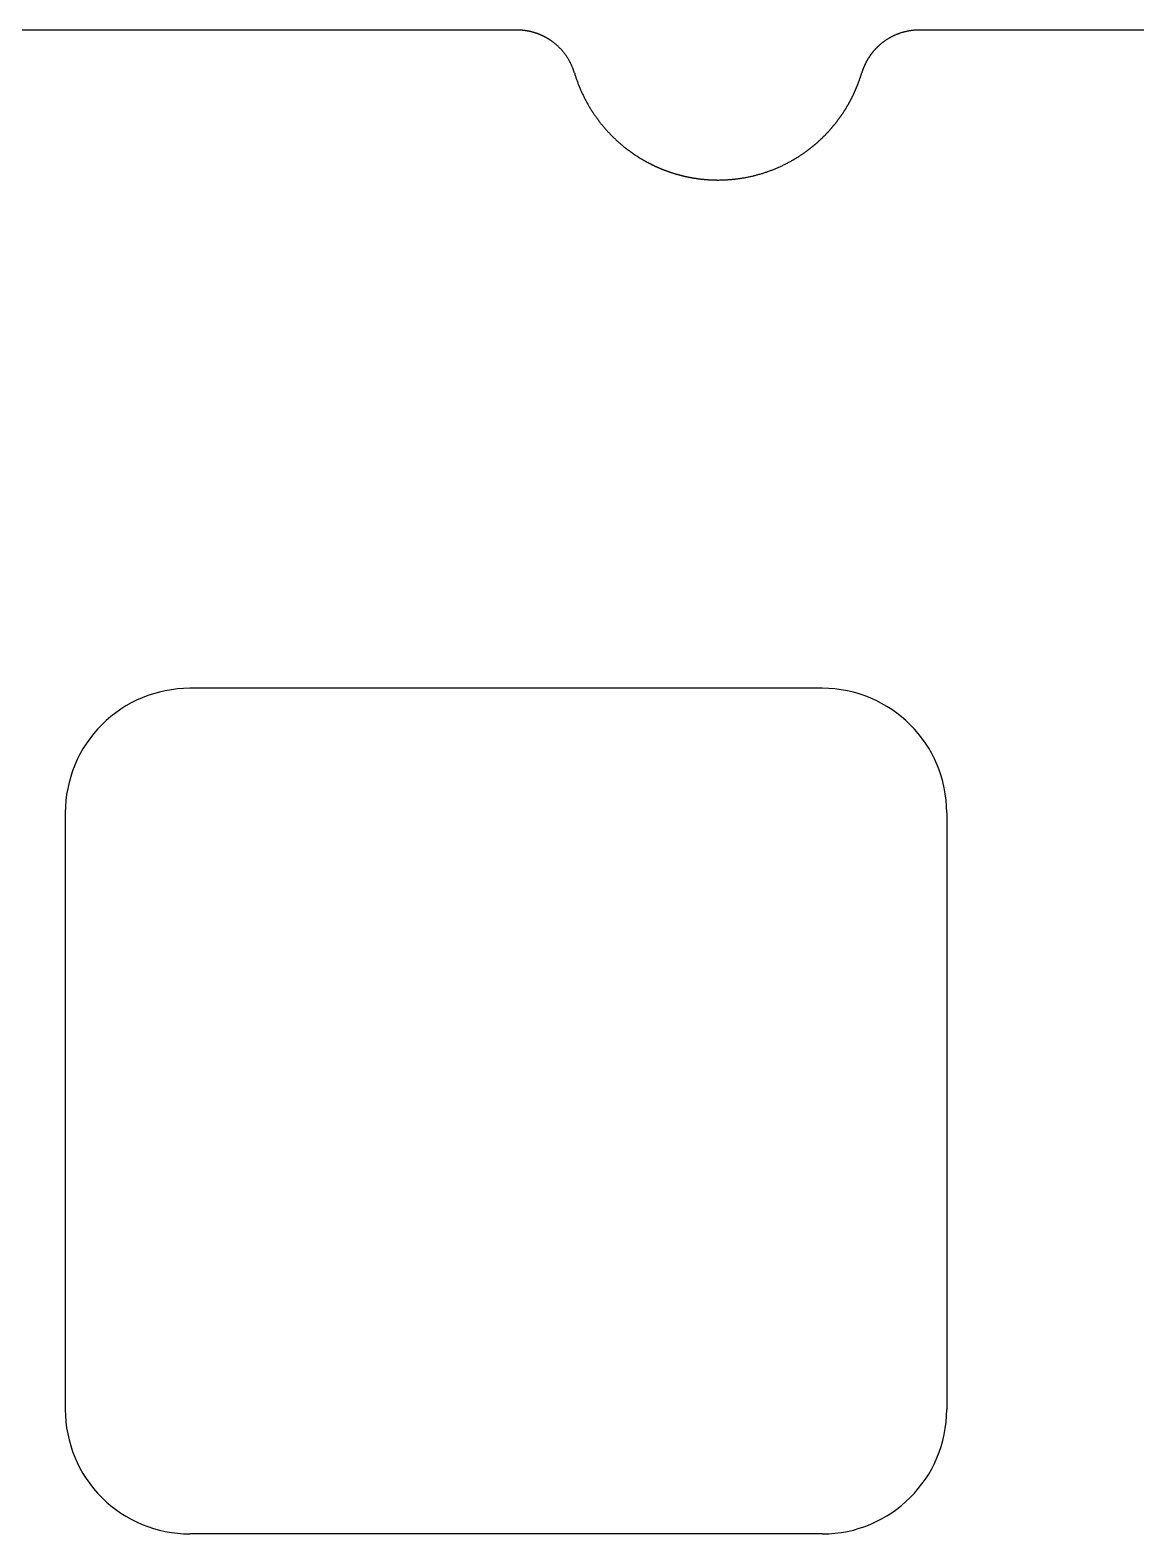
# Model space of a CAD drawing. Header units: millimetres. Extents: x -10 to 277, y -95 to 18.
# Drawn here: x 239.71 to 258.16, y -7.05 to 18.03 of the extents above; entities that cross this region are included whole.
import ezdxf

# ---------------------------------------------------------------- set-up
doc = ezdxf.new("R2010")
doc.units = ezdxf.units.MM
doc.header["$MEASUREMENT"] = 0
doc.layers.add('BLACK', color=7, linetype='CONTINUOUS')
doc.layers.add('Edge.Cuts', color=53, linetype='CONTINUOUS')

msp = doc.modelspace()

# ---------------------------------------------------------------- linework, layer by layer
at = {"layer": 'BLACK', "linetype": 'Continuous'}
for p, q in [((252.925, 7.05), (242.374999, 7.05)), ((240.3, 4.975), (240.3, -4.975001)), ((255, 4.975), (255, -4.975)), ((252.925, -7.05), (242.375, -7.05))]:
    msp.add_line(p, q, dxfattribs=at)
at = {"layer": 'BLACK'}
for centre, radius, start, end in [((242.374999, 4.975001), 2.074999, 90, 180.0000276), ((252.925, 4.975), 2.075, 0, 90), ((242.374999, -4.975001), 2.074999, 180, 270.0000276), ((252.925, -4.975), 2.075, 270, 0)]:
    msp.add_arc(centre, radius, start, end, dxfattribs=at)
at = {"layer": 'Edge.Cuts', "linetype": 'Continuous'}
for p, q in [((247.8334, 18.026), (228.675, 18.026)), ((247.83551, 18.025998), (247.8334, 18.026)), ((247.840006, 18.025978), (247.83551, 18.025998)), ((247.844498, 18.025939), (247.840006, 18.025978)), ((247.848991, 18.02588), (247.844498, 18.025939)), ((247.85348, 18.0258), (247.848991, 18.02588)), ((247.857971, 18.025701), (247.85348, 18.0258)), ((247.862457, 18.025581), (247.857971, 18.025701)), ((247.866944, 18.025442), (247.862457, 18.025581)), ((247.871426, 18.025283), (247.866944, 18.025442)), ((247.87591, 18.025103), (247.871426, 18.025283)), ((247.880389, 18.024904), (247.87591, 18.025103)), ((247.884868, 18.024685), (247.880389, 18.024904)), ((247.889344, 18.024446), (247.884868, 18.024685)), ((247.893819, 18.024186), (247.889344, 18.024446)), ((247.898291, 18.023907), (247.893819, 18.024186)), ((247.902762, 18.023608), (247.898291, 18.023907)), ((247.907229, 18.023289), (247.902762, 18.023608)), ((247.911696, 18.022951), (247.907229, 18.023289)), ((247.916159, 18.022592), (247.911696, 18.022951)), ((247.920621, 18.022213), (247.916159, 18.022592)), ((247.925079, 18.021815), (247.920621, 18.022213)), ((247.929536, 18.021396), (247.925079, 18.021815)), ((247.933989, 18.020958), (247.929536, 18.021396)), ((247.938441, 18.0205), (247.933989, 18.020958)), ((247.942888, 18.020022), (247.938441, 18.0205)), ((247.947335, 18.019524), (247.942888, 18.020022)), ((247.951777, 18.019007), (247.947335, 18.019524)), ((247.956218, 18.018469), (247.951777, 18.019007)), ((247.960654, 18.017912), (247.956218, 18.018469)), ((247.965089, 18.017335), (247.960654, 18.017912)), ((247.969519, 18.016738), (247.965089, 18.017335)), ((247.973948, 18.016122), (247.969519, 18.016738)), ((247.978371, 18.015485), (247.973948, 18.016122)), ((247.982794, 18.014829), (247.978371, 18.015485)), ((247.987211, 18.014153), (247.982794, 18.014829)), ((247.991626, 18.013458), (247.987211, 18.014153)), ((247.996036, 18.012743), (247.991626, 18.013458)), ((248.000445, 18.012007), (247.996036, 18.012743)), ((248.004848, 18.011253), (248.000445, 18.012007)), ((248.009249, 18.010478), (248.004848, 18.011253)), ((248.013645, 18.009684), (248.009249, 18.010478)), ((248.018038, 18.008871), (248.013645, 18.009684)), ((248.022426, 18.008037), (248.018038, 18.008871)), ((248.026812, 18.007184), (248.022426, 18.008037)), ((248.031192, 18.006312), (248.026812, 18.007184)), ((248.03557, 18.00542), (248.031192, 18.006312)), ((248.039941, 18.004508), (248.03557, 18.00542)), ((248.044311, 18.003576), (248.039941, 18.004508)), ((248.048674, 18.002626), (248.044311, 18.003576)), ((248.053034, 18.001655), (248.048674, 18.002626)), ((248.057388, 18.000666), (248.053034, 18.001655)), ((248.06174, 17.999656), (248.057388, 18.000666)), ((248.066085, 17.998627), (248.06174, 17.999656)), ((248.070427, 17.997579), (248.066085, 17.998627)), ((248.074763, 17.996511), (248.070427, 17.997579)), ((248.079095, 17.995424), (248.074763, 17.996511)), ((248.083421, 17.994317), (248.079095, 17.995424)), ((248.087744, 17.993191), (248.083421, 17.994317)), ((248.09206, 17.992046), (248.087744, 17.993191)), ((248.096372, 17.990881), (248.09206, 17.992046)), ((248.100678, 17.989697), (248.096372, 17.990881)), ((248.10498, 17.988494), (248.100678, 17.989697)), ((248.109275, 17.987271), (248.10498, 17.988494)), ((248.113566, 17.986029), (248.109275, 17.987271)), ((248.11785, 17.984768), (248.113566, 17.986029)), ((248.12213, 17.983488), (248.11785, 17.984768)), ((248.126403, 17.982188), (248.12213, 17.983488)), ((248.130672, 17.980869), (248.126403, 17.982188)), ((248.134933, 17.979532), (248.130672, 17.980869)), ((248.13919, 17.978175), (248.134933, 17.979532)), ((248.143439, 17.976799), (248.13919, 17.978175)), ((248.147684, 17.975403), (248.143439, 17.976799)), ((248.151921, 17.973989), (248.147684, 17.975403)), ((248.156153, 17.972556), (248.151921, 17.973989)), ((248.160378, 17.971104), (248.156153, 17.972556)), ((248.164598, 17.969632), (248.160378, 17.971104)), ((248.16881, 17.968143), (248.164598, 17.969632)), ((248.173016, 17.966633), (248.16881, 17.968143)), ((248.177215, 17.965105), (248.173016, 17.966633)), ((248.181409, 17.963558), (248.177215, 17.965105)), ((248.185594, 17.961993), (248.181409, 17.963558)), ((248.189773, 17.960408), (248.185594, 17.961993)), ((248.193945, 17.958805), (248.189773, 17.960408)), ((248.198111, 17.957183), (248.193945, 17.958805)), ((248.202268, 17.955543), (248.198111, 17.957183)), ((248.206419, 17.953883), (248.202268, 17.955543)), ((248.210562, 17.952205), (248.206419, 17.953883)), ((248.214699, 17.950508), (248.210562, 17.952205)), ((248.218827, 17.948794), (248.214699, 17.950508)), ((248.222949, 17.94706), (248.218827, 17.948794)), ((248.227062, 17.945307), (248.222949, 17.94706)), ((248.231169, 17.943536), (248.227062, 17.945307)), ((248.235266, 17.941748), (248.231169, 17.943536)), ((248.239357, 17.93994), (248.235266, 17.941748)), ((248.243439, 17.938114), (248.239357, 17.93994)), ((248.247514, 17.936269), (248.243439, 17.938114)), ((248.25158, 17.934407), (248.247514, 17.936269)), ((248.255639, 17.932526), (248.25158, 17.934407)), ((248.259688, 17.930627), (248.255639, 17.932526)), ((248.26373, 17.928709), (248.259688, 17.930627)), ((248.267763, 17.926774), (248.26373, 17.928709)), ((248.271788, 17.92482), (248.267763, 17.926774)), ((248.275804, 17.922849), (248.271788, 17.92482)), ((248.279811, 17.920859), (248.275804, 17.922849)), ((248.28381, 17.918852), (248.279811, 17.920859)), ((248.2878, 17.916826), (248.28381, 17.918852)), ((248.29178, 17.914782), (248.2878, 17.916826)), ((248.295753, 17.912721), (248.29178, 17.914782)), ((248.299715, 17.910642), (248.295753, 17.912721)), ((248.303669, 17.908545), (248.299715, 17.910642)), ((248.307613, 17.90643), (248.303669, 17.908545)), ((248.311548, 17.904297), (248.307613, 17.90643)), ((248.315474, 17.902147), (248.311548, 17.904297)), ((248.31939, 17.899979), (248.315474, 17.902147)), ((248.323296, 17.897794), (248.31939, 17.899979)), ((248.327194, 17.895591), (248.323296, 17.897794)), ((248.33108, 17.893371), (248.327194, 17.895591)), ((248.334958, 17.891133), (248.33108, 17.893371)), ((248.338825, 17.888878), (248.334958, 17.891133)), ((248.342683, 17.886606), (248.338825, 17.888878)), ((248.34653, 17.884316), (248.342683, 17.886606)), ((248.350367, 17.882009), (248.34653, 17.884316)), ((248.354194, 17.879685), (248.350367, 17.882009)), ((248.358011, 17.877344), (248.354194, 17.879685)), ((248.361817, 17.874986), (248.358011, 17.877344)), ((248.365613, 17.87261), (248.361817, 17.874986)), ((248.369398, 17.870218), (248.365613, 17.87261)), ((248.373172, 17.867809), (248.369398, 17.870218)), ((248.376936, 17.865382), (248.373172, 17.867809)), ((248.380689, 17.862939), (248.376936, 17.865382)), ((248.384431, 17.86048), (248.380689, 17.862939)), ((248.388162, 17.858003), (248.384431, 17.86048)), ((248.391882, 17.85551), (248.388162, 17.858003)), ((248.395591, 17.853), (248.391882, 17.85551)), ((248.399289, 17.850474), (248.395591, 17.853)), ((248.402975, 17.847931), (248.399289, 17.850474)), ((248.40665, 17.845372), (248.402975, 17.847931)), ((248.410314, 17.842796), (248.40665, 17.845372)), ((248.413966, 17.840204), (248.410314, 17.842796)), ((248.417606, 17.837595), (248.413966, 17.840204)), ((248.421235, 17.834971), (248.417606, 17.837595)), ((248.424852, 17.83233), (248.421235, 17.834971)), ((248.428457, 17.829673), (248.424852, 17.83233)), ((248.435632, 17.824311), (248.428457, 17.829673)), ((248.442758, 17.818886), (248.435632, 17.824311)), ((248.449835, 17.813397), (248.442758, 17.818886)), ((248.456863, 17.807845), (248.449835, 17.813397)), ((248.46384, 17.802231), (248.456863, 17.807845)), ((253.91661, 17.806625), (253.91312, 17.803819)), ((253.920113, 17.809416), (253.91661, 17.806625)), ((253.923627, 17.812191), (253.920113, 17.809416)), ((253.927155, 17.81495), (253.923627, 17.812191)), ((253.930694, 17.817694), (253.927155, 17.81495)), ((253.934246, 17.820422), (253.930694, 17.817694)), ((253.93781, 17.823134), (253.934246, 17.820422)), ((253.941386, 17.82583), (253.93781, 17.823134)), ((253.948574, 17.831173), (253.941386, 17.82583)), ((253.955809, 17.836453), (253.948574, 17.831173)), ((253.963091, 17.841667), (253.955809, 17.836453)), ((253.970419, 17.846816), (253.963091, 17.841667)), ((253.977793, 17.851899), (253.970419, 17.846816)), ((253.985211, 17.856916), (253.977793, 17.851899)), ((253.992674, 17.861866), (253.985211, 17.856916)), ((254.00018, 17.866749), (253.992674, 17.861866)), ((254.007729, 17.871565), (254.00018, 17.866749)), ((254.01532, 17.876313), (254.007729, 17.871565)), ((254.022953, 17.880992), (254.01532, 17.876313)), ((254.030626, 17.885602), (254.022953, 17.880992)), ((254.03834, 17.890144), (254.030626, 17.885602)), ((254.046094, 17.894616), (254.03834, 17.890144)), ((254.053886, 17.899018), (254.046094, 17.894616)), ((254.061717, 17.90335), (254.053886, 17.899018)), ((254.069585, 17.907611), (254.061717, 17.90335)), ((254.07749, 17.911802), (254.069585, 17.907611)), ((254.085432, 17.915921), (254.07749, 17.911802)), ((254.093409, 17.919968), (254.085432, 17.915921)), ((254.101421, 17.923944), (254.093409, 17.919968)), ((254.109468, 17.927847), (254.101421, 17.923944)), ((254.117548, 17.931678), (254.109468, 17.927847)), ((254.125661, 17.935436), (254.117548, 17.931678)), ((254.133806, 17.939121), (254.125661, 17.935436)), ((254.141983, 17.942732), (254.133806, 17.939121)), ((254.150191, 17.94627), (254.141983, 17.942732)), ((254.158429, 17.949734), (254.150191, 17.94627)), ((254.166697, 17.953123), (254.158429, 17.949734)), ((254.174994, 17.956438), (254.166697, 17.953123)), ((254.18332, 17.959678), (254.174994, 17.956438)), ((254.191673, 17.962844), (254.18332, 17.959678)), ((254.200053, 17.965933), (254.191673, 17.962844)), ((254.20846, 17.968948), (254.200053, 17.965933)), ((254.216893, 17.971887), (254.20846, 17.968948)), ((254.22535, 17.97475), (254.216893, 17.971887)), ((254.233832, 17.977537), (254.22535, 17.97475)), ((254.242339, 17.980247), (254.233832, 17.977537)), ((254.250868, 17.982882), (254.242339, 17.980247)), ((254.25942, 17.985439), (254.250868, 17.982882)), ((254.267994, 17.98792), (254.25942, 17.985439)), ((254.27659, 17.990323), (254.267994, 17.98792)), ((254.285206, 17.99265), (254.27659, 17.990323)), ((254.293843, 17.994899), (254.285206, 17.99265)), ((254.302499, 17.997071), (254.293843, 17.994899)), ((254.311174, 17.999165), (254.302499, 17.997071)), ((254.319868, 18.001181), (254.311174, 17.999165)), ((254.32858, 18.003119), (254.319868, 18.001181)), ((254.337309, 18.00498), (254.32858, 18.003119)), ((254.346054, 18.006762), (254.337309, 18.00498)), ((254.354816, 18.008466), (254.346054, 18.006762)), ((254.363593, 18.010091), (254.354816, 18.008466)), ((254.372386, 18.011638), (254.363593, 18.010091)), ((254.381193, 18.013107), (254.372386, 18.011638)), ((254.390013, 18.014496), (254.381193, 18.013107)), ((254.398848, 18.015807), (254.390013, 18.014496)), ((254.407695, 18.017039), (254.398848, 18.015807)), ((254.416554, 18.018192), (254.407695, 18.017039)), ((254.425425, 18.019266), (254.416554, 18.018192)), ((254.434308, 18.020261), (254.425425, 18.019266)), ((254.443201, 18.021176), (254.434308, 18.020261)), ((254.452105, 18.022012), (254.443201, 18.021176)), ((254.461018, 18.022769), (254.452105, 18.022012)), ((254.469941, 18.023447), (254.461018, 18.022769)), ((254.478872, 18.024045), (254.469941, 18.023447)), ((254.487812, 18.024563), (254.478872, 18.024045)), ((254.49676, 18.025002), (254.487812, 18.024563)), ((254.505715, 18.025361), (254.49676, 18.025002)), ((254.514677, 18.025641), (254.505715, 18.025361)), ((254.523645, 18.02584), (254.514677, 18.025641)), ((254.53262, 18.02596), (254.523645, 18.02584)), ((254.5416, 18.026), (254.53262, 18.02596)), ((274.6, 18.026), (254.5416, 18.026)), ((248.470767, 17.796555), (248.46384, 17.802231)), ((248.477643, 17.790818), (248.470767, 17.796555)), ((248.484466, 17.78502), (248.477643, 17.790818)), ((248.491238, 17.779161), (248.484466, 17.78502)), ((248.497956, 17.773243), (248.491238, 17.779161)), ((248.50462, 17.767265), (248.497956, 17.773243)), ((248.51123, 17.761228), (248.50462, 17.767265)), ((248.517786, 17.755134), (248.51123, 17.761228)), ((248.524286, 17.748981), (248.517786, 17.755134)), ((248.53073, 17.742771), (248.524286, 17.748981)), ((248.537118, 17.736505), (248.53073, 17.742771)), ((248.543449, 17.730182), (248.537118, 17.736505)), ((248.549723, 17.723804), (248.543449, 17.730182)), ((248.555938, 17.71737), (248.549723, 17.723804)), ((248.562095, 17.710882), (248.555938, 17.71737)), ((248.568194, 17.70434), (248.562095, 17.710882)), ((248.574232, 17.697744), (248.568194, 17.70434)), ((248.580211, 17.691096), (248.574232, 17.697744)), ((248.58613, 17.684395), (248.580211, 17.691096)), ((248.591987, 17.677642), (248.58613, 17.684395)), ((248.597783, 17.670838), (248.591987, 17.677642)), ((248.603518, 17.663983), (248.597783, 17.670838)), ((248.60919, 17.657078), (248.603518, 17.663983)), ((248.614799, 17.650124), (248.60919, 17.657078)), ((248.620346, 17.64312), (248.614799, 17.650124)), ((248.625828, 17.636068), (248.620346, 17.64312)), ((248.631247, 17.628968), (248.625828, 17.636068)), ((248.636602, 17.62182), (248.631247, 17.628968)), ((248.641891, 17.614626), (248.636602, 17.62182)), ((248.647116, 17.607385), (248.641891, 17.614626)), ((248.652275, 17.600098), (248.647116, 17.607385)), ((248.657368, 17.592766), (248.652275, 17.600098)), ((248.662395, 17.58539), (248.657368, 17.592766)), ((248.667355, 17.577969), (248.662395, 17.58539)), ((248.672248, 17.570505), (248.667355, 17.577969)), ((248.677074, 17.562997), (248.672248, 17.570505)), ((248.681832, 17.555447), (248.677074, 17.562997)), ((248.686522, 17.547856), (248.681832, 17.555447)), ((253.692051, 17.553653), (253.689703, 17.549854)), ((253.694415, 17.557441), (253.692051, 17.553653)), ((253.696797, 17.561219), (253.694415, 17.557441)), ((253.699195, 17.564986), (253.696797, 17.561219)), ((253.701611, 17.568743), (253.699195, 17.564986)), ((253.704043, 17.572488), (253.701611, 17.568743)), ((253.706492, 17.576223), (253.704043, 17.572488)), ((253.708957, 17.579946), (253.706492, 17.576223)), ((253.71144, 17.58366), (253.708957, 17.579946)), ((253.713939, 17.587361), (253.71144, 17.58366)), ((253.716456, 17.591052), (253.713939, 17.587361)), ((253.718988, 17.594731), (253.716456, 17.591052)), ((253.721537, 17.5984), (253.718988, 17.594731)), ((253.724102, 17.602056), (253.721537, 17.5984)), ((253.726685, 17.605703), (253.724102, 17.602056)), ((253.729282, 17.609336), (253.726685, 17.605703)), ((253.731898, 17.612959), (253.729282, 17.609336)), ((253.734528, 17.61657), (253.731898, 17.612959)), ((253.737176, 17.62017), (253.734528, 17.61657)), ((253.739839, 17.623756), (253.737176, 17.62017)), ((253.742519, 17.627333), (253.739839, 17.623756)), ((253.745215, 17.630896), (253.742519, 17.627333)), ((253.747927, 17.634449), (253.745215, 17.630896)), ((253.750654, 17.637988), (253.747927, 17.634449)), ((253.753399, 17.641516), (253.750654, 17.637988)), ((253.756158, 17.645032), (253.753399, 17.641516)), ((253.758934, 17.648536), (253.756158, 17.645032)), ((253.761725, 17.652026), (253.758934, 17.648536)), ((253.764533, 17.655506), (253.761725, 17.652026)), ((253.767355, 17.658972), (253.764533, 17.655506)), ((253.770194, 17.662426), (253.767355, 17.658972)), ((253.773048, 17.665867), (253.770194, 17.662426)), ((253.775918, 17.669296), (253.773048, 17.665867)), ((253.778802, 17.672712), (253.775918, 17.669296)), ((253.781703, 17.676115), (253.778802, 17.672712)), ((253.784619, 17.679505), (253.781703, 17.676115)), ((253.78755, 17.682883), (253.784619, 17.679505)), ((253.790496, 17.686248), (253.78755, 17.682883)), ((253.793458, 17.689599), (253.790496, 17.686248)), ((253.796434, 17.692937), (253.793458, 17.689599)), ((253.799426, 17.696263), (253.796434, 17.692937)), ((253.802432, 17.699575), (253.799426, 17.696263)), ((253.805454, 17.702874), (253.802432, 17.699575)), ((253.808491, 17.706159), (253.805454, 17.702874)), ((253.811542, 17.709431), (253.808491, 17.706159)), ((253.814608, 17.712689), (253.811542, 17.709431)), ((253.817689, 17.715934), (253.814608, 17.712689)), ((253.820784, 17.719164), (253.817689, 17.715934)), ((253.823894, 17.722382), (253.820784, 17.719164)), ((253.827018, 17.725585), (253.823894, 17.722382)), ((253.830157, 17.728775), (253.827018, 17.725585)), ((253.83331, 17.731951), (253.830157, 17.728775)), ((253.836478, 17.735113), (253.83331, 17.731951)), ((253.83966, 17.73826), (253.836478, 17.735113)), ((253.842856, 17.741394), (253.83966, 17.73826)), ((253.846066, 17.744513), (253.842856, 17.741394)), ((253.84929, 17.747618), (253.846066, 17.744513)), ((253.852528, 17.750709), (253.84929, 17.747618)), ((253.85578, 17.753785), (253.852528, 17.750709)), ((253.859045, 17.756847), (253.85578, 17.753785)), ((253.862325, 17.759895), (253.859045, 17.756847)), ((253.865618, 17.762927), (253.862325, 17.759895)), ((253.868925, 17.765945), (253.865618, 17.762927)), ((253.872245, 17.768949), (253.868925, 17.765945)), ((253.875579, 17.771938), (253.872245, 17.768949)), ((253.878926, 17.774911), (253.875579, 17.771938)), ((253.882287, 17.77787), (253.878926, 17.774911)), ((253.885661, 17.780814), (253.882287, 17.77787)), ((253.889048, 17.783743), (253.885661, 17.780814)), ((253.892448, 17.786657), (253.889048, 17.783743)), ((253.895861, 17.789555), (253.892448, 17.786657)), ((253.899287, 17.792439), (253.895861, 17.789555)), ((253.902726, 17.795307), (253.899287, 17.792439)), ((253.906178, 17.798159), (253.902726, 17.795307)), ((253.909643, 17.800997), (253.906178, 17.798159)), ((253.91312, 17.803819), (253.909643, 17.800997)), ((248.691144, 17.540222), (248.686522, 17.547856)), ((248.695697, 17.532548), (248.691144, 17.540222)), ((248.700181, 17.524833), (248.695697, 17.532548)), ((248.704596, 17.517079), (248.700181, 17.524833)), ((248.708941, 17.509285), (248.704596, 17.517079)), ((248.713217, 17.501452), (248.708941, 17.509285)), ((248.717422, 17.493581), (248.713217, 17.501452)), ((248.721557, 17.485672), (248.717422, 17.493581)), ((248.725621, 17.477725), (248.721557, 17.485672)), ((248.729615, 17.469742), (248.725621, 17.477725)), ((248.733537, 17.461723), (248.729615, 17.469742)), ((248.737387, 17.453668), (248.733537, 17.461723)), ((248.741166, 17.445577), (248.737387, 17.453668)), ((248.744873, 17.437452), (248.741166, 17.445577)), ((248.748508, 17.429292), (248.744873, 17.437452)), ((248.752071, 17.421098), (248.748508, 17.429292)), ((248.755561, 17.412871), (248.752071, 17.421098)), ((248.758978, 17.40461), (248.755561, 17.412871)), ((248.762322, 17.396318), (248.758978, 17.40461)), ((248.765592, 17.387993), (248.762322, 17.396318)), ((248.76879, 17.379637), (248.765592, 17.387993)), ((248.771913, 17.371249), (248.76879, 17.379637)), ((248.774963, 17.362831), (248.771913, 17.371249)), ((248.777939, 17.354382), (248.774963, 17.362831)), ((248.78084, 17.345904), (248.777939, 17.354382)), ((248.783667, 17.337396), (248.78084, 17.345904)), ((248.78642, 17.328859), (248.783667, 17.337396)), ((248.789097, 17.320294), (248.78642, 17.328859)), ((248.7917, 17.3117), (248.789097, 17.320294)), ((248.7917, 17.3117), (248.795797, 17.298099)), ((253.579358, 17.298608), (253.581416, 17.305411)), ((253.581416, 17.305411), (253.5833, 17.3117)), ((253.583904, 17.31372), (253.5833, 17.3117)), ((253.585207, 17.318022), (253.583904, 17.31372)), ((253.586527, 17.322316), (253.585207, 17.318022)), ((253.587867, 17.326604), (253.586527, 17.322316)), ((253.589225, 17.330883), (253.587867, 17.326604)), ((253.590603, 17.335157), (253.589225, 17.330883)), ((253.591998, 17.339422), (253.590603, 17.335157)), ((253.593413, 17.343682), (253.591998, 17.339422)), ((253.594846, 17.347932), (253.593413, 17.343682)), ((253.596298, 17.352176), (253.594846, 17.347932)), ((253.597768, 17.356412), (253.596298, 17.352176)), ((253.599258, 17.360641), (253.597768, 17.356412)), ((253.600765, 17.364861), (253.599258, 17.360641)), ((253.602292, 17.369076), (253.600765, 17.364861)), ((253.603836, 17.373281), (253.602292, 17.369076)), ((253.605399, 17.37748), (253.603836, 17.373281)), ((253.60698, 17.381669), (253.605399, 17.37748)), ((253.608581, 17.385853), (253.60698, 17.381669)), ((253.610199, 17.390027), (253.608581, 17.385853)), ((253.611836, 17.394194), (253.610199, 17.390027)), ((253.613491, 17.398352), (253.611836, 17.394194)), ((253.615165, 17.402504), (253.613491, 17.398352)), ((253.616856, 17.406645), (253.615165, 17.402504)), ((253.618567, 17.41078), (253.616856, 17.406645)), ((253.620294, 17.414905), (253.618567, 17.41078)), ((253.622041, 17.419024), (253.620294, 17.414905)), ((253.623806, 17.423132), (253.622041, 17.419024)), ((253.625589, 17.427234), (253.623806, 17.423132)), ((253.62739, 17.431326), (253.625589, 17.427234)), ((253.629209, 17.435411), (253.62739, 17.431326)), ((253.631046, 17.439485), (253.629209, 17.435411)), ((253.632902, 17.443553), (253.631046, 17.439485)), ((253.634775, 17.44761), (253.632902, 17.443553)), ((253.636667, 17.45166), (253.634775, 17.44761)), ((253.638576, 17.455699), (253.636667, 17.45166)), ((253.640503, 17.459732), (253.638576, 17.455699)), ((253.642448, 17.463753), (253.640503, 17.459732)), ((253.644411, 17.467768), (253.642448, 17.463753)), ((253.646392, 17.471771), (253.644411, 17.467768)), ((253.648391, 17.475768), (253.646392, 17.471771)), ((253.650407, 17.479753), (253.648391, 17.475768)), ((253.652442, 17.48373), (253.650407, 17.479753)), ((253.654493, 17.487697), (253.652442, 17.48373)), ((253.656563, 17.491656), (253.654493, 17.487697)), ((253.65865, 17.495603), (253.656563, 17.491656)), ((253.660755, 17.499543), (253.65865, 17.495603)), ((253.662877, 17.503472), (253.660755, 17.499543)), ((253.665018, 17.507393), (253.662877, 17.503472)), ((253.667175, 17.511302), (253.665018, 17.507393)), ((253.66935, 17.515203), (253.667175, 17.511302)), ((253.671542, 17.519092), (253.66935, 17.515203)), ((253.673752, 17.522974), (253.671542, 17.519092)), ((253.675979, 17.526844), (253.673752, 17.522974)), ((253.678223, 17.530705), (253.675979, 17.526844)), ((253.680485, 17.534554), (253.678223, 17.530705)), ((253.682764, 17.538395), (253.680485, 17.534554)), ((253.68506, 17.542225), (253.682764, 17.538395)), ((253.687373, 17.546045), (253.68506, 17.542225)), ((253.689703, 17.549854), (253.687373, 17.546045)), ((248.795797, 17.298099), (248.799969, 17.284525)), ((248.799969, 17.284525), (248.804216, 17.270981)), ((248.804216, 17.270981), (248.808538, 17.257464)), ((248.808538, 17.257464), (248.812934, 17.243977)), ((248.812934, 17.243977), (248.817406, 17.230519)), ((248.817406, 17.230519), (248.821951, 17.21709)), ((248.821951, 17.21709), (248.826571, 17.203691)), ((248.826571, 17.203691), (248.831265, 17.190321)), ((248.831265, 17.190321), (248.836033, 17.176982)), ((248.836033, 17.176982), (248.840875, 17.163674)), ((248.840875, 17.163674), (248.845792, 17.150396)), ((248.845792, 17.150396), (248.850781, 17.137149)), ((248.850781, 17.137149), (248.855845, 17.123934)), ((248.855845, 17.123934), (248.860982, 17.11075)), ((248.860982, 17.11075), (248.866192, 17.097598)), ((248.866192, 17.097598), (248.871476, 17.084479)), ((248.871476, 17.084479), (248.876832, 17.071391)), ((248.876832, 17.071391), (248.882262, 17.058337)), ((248.882262, 17.058337), (248.887765, 17.045315)), ((253.487375, 17.045644), (253.490137, 17.052156)), ((253.490137, 17.052156), (253.49288, 17.058675)), ((253.49288, 17.058675), (253.495605, 17.065203)), ((253.495605, 17.065203), (253.498311, 17.071738)), ((253.498311, 17.071738), (253.500999, 17.078283)), ((253.500999, 17.078283), (253.503669, 17.084835)), ((253.503669, 17.084835), (253.506321, 17.091396)), ((253.506321, 17.091396), (253.508954, 17.097963)), ((253.508954, 17.097963), (253.511569, 17.104541)), ((253.511569, 17.104541), (253.514165, 17.111125)), ((253.514165, 17.111125), (253.516744, 17.117718)), ((253.516744, 17.117718), (253.519303, 17.124318)), ((253.519303, 17.124318), (253.521845, 17.130927)), ((253.521845, 17.130927), (253.524368, 17.137542)), ((253.524368, 17.137542), (253.526873, 17.144168)), ((253.526873, 17.144168), (253.529359, 17.150799)), ((253.529359, 17.150799), (253.531827, 17.157439)), ((253.531827, 17.157439), (253.534276, 17.164086)), ((253.534276, 17.164086), (253.536707, 17.170742)), ((253.536707, 17.170742), (253.539119, 17.177404)), ((253.539119, 17.177404), (253.541513, 17.184075)), ((253.541513, 17.184075), (253.543888, 17.190752)), ((253.543888, 17.190752), (253.546245, 17.197439)), ((253.546245, 17.197439), (253.548582, 17.204131)), ((253.548582, 17.204131), (253.550902, 17.210833)), ((253.550902, 17.210833), (253.553203, 17.21754)), ((253.553203, 17.21754), (253.555485, 17.224257)), ((253.555485, 17.224257), (253.557749, 17.230979)), ((253.557749, 17.230979), (253.559994, 17.23771)), ((253.559994, 17.23771), (253.56222, 17.244447)), ((253.56222, 17.244447), (253.564428, 17.251193)), ((253.564428, 17.251193), (253.566617, 17.257944)), ((253.566617, 17.257944), (253.568787, 17.264704)), ((253.568787, 17.264704), (253.570939, 17.27147)), ((253.570939, 17.27147), (253.573072, 17.278245)), ((253.573072, 17.278245), (253.575186, 17.285024)), ((253.575186, 17.285024), (253.577281, 17.291814)), ((253.577281, 17.291814), (253.579358, 17.298608)), ((248.887765, 17.045315), (248.89334, 17.032327)), ((248.89334, 17.032327), (248.898987, 17.019373)), ((248.898987, 17.019373), (248.904708, 17.006452)), ((248.904708, 17.006452), (248.9105, 16.993566)), ((248.9105, 16.993566), (248.916365, 16.980714)), ((248.916365, 16.980714), (248.922301, 16.967897)), ((248.922301, 16.967897), (248.92831, 16.955115)), ((248.92831, 16.955115), (248.93439, 16.942369)), ((248.93439, 16.942369), (248.940541, 16.929658)), ((248.940541, 16.929658), (248.946764, 16.916984)), ((248.946764, 16.916984), (248.953058, 16.904346)), ((248.953058, 16.904346), (248.959423, 16.891744)), ((248.959423, 16.891744), (248.965859, 16.87918)), ((248.965859, 16.87918), (248.972366, 16.866652)), ((248.972366, 16.866652), (248.978944, 16.854163)), ((248.978944, 16.854163), (248.985591, 16.841712)), ((248.985591, 16.841712), (248.992309, 16.829298)), ((248.992309, 16.829298), (248.999097, 16.816924)), ((248.999097, 16.816924), (249.005955, 16.804588)), ((249.005955, 16.804588), (249.012882, 16.792292)), ((253.365686, 16.798604), (253.369142, 16.80476)), ((253.369142, 16.80476), (253.372581, 16.810928)), ((253.372581, 16.810928), (253.376002, 16.817103)), ((253.376002, 16.817103), (253.379407, 16.82329)), ((253.379407, 16.82329), (253.382793, 16.829485)), ((253.382793, 16.829485), (253.386162, 16.835692)), ((253.386162, 16.835692), (253.389513, 16.841906)), ((253.389513, 16.841906), (253.392848, 16.848132)), ((253.392848, 16.848132), (253.396164, 16.854366)), ((253.396164, 16.854366), (253.399463, 16.86061)), ((253.399463, 16.86061), (253.402744, 16.866863)), ((253.402744, 16.866863), (253.406008, 16.873127)), ((253.406008, 16.873127), (253.409253, 16.879398)), ((253.409253, 16.879398), (253.412482, 16.88568)), ((253.412482, 16.88568), (253.415692, 16.89197)), ((253.415692, 16.89197), (253.418885, 16.898272)), ((253.418885, 16.898272), (253.422059, 16.90458)), ((253.422059, 16.90458), (253.425217, 16.9109)), ((253.425217, 16.9109), (253.428356, 16.917226)), ((253.428356, 16.917226), (253.431478, 16.923564)), ((253.431478, 16.923564), (253.434581, 16.929909)), ((253.434581, 16.929909), (253.437667, 16.936265)), ((253.437667, 16.936265), (253.440735, 16.942628)), ((253.440735, 16.942628), (253.443785, 16.949002)), ((253.443785, 16.949002), (253.446817, 16.955383)), ((253.446817, 16.955383), (253.449832, 16.961775)), ((253.449832, 16.961775), (253.452828, 16.968173)), ((253.452828, 16.968173), (253.455806, 16.974583)), ((253.455806, 16.974583), (253.458766, 16.980999)), ((253.458766, 16.980999), (253.461709, 16.987426)), ((253.461709, 16.987426), (253.464633, 16.993859)), ((253.464633, 16.993859), (253.467539, 17.000303)), ((253.467539, 17.000303), (253.470427, 17.006754)), ((253.470427, 17.006754), (253.473298, 17.013216)), ((253.473298, 17.013216), (253.476149, 17.019684)), ((253.476149, 17.019684), (253.478983, 17.026162)), ((253.478983, 17.026162), (253.481799, 17.032647)), ((253.481799, 17.032647), (253.484597, 17.039142)), ((253.484597, 17.039142), (253.487375, 17.045644)), ((249.012882, 16.792292), (249.019879, 16.780035)), ((249.019879, 16.780035), (249.026945, 16.767818)), ((249.026945, 16.767818), (249.03408, 16.755641)), ((249.03408, 16.755641), (249.041284, 16.743505)), ((249.041284, 16.743505), (249.048557, 16.73141)), ((249.048557, 16.73141), (249.055898, 16.719356)), ((249.055898, 16.719356), (249.063308, 16.707344)), ((249.063308, 16.707344), (249.070785, 16.695374)), ((249.070785, 16.695374), (249.078331, 16.683446)), ((249.078331, 16.683446), (249.085944, 16.67156)), ((249.085944, 16.67156), (249.093625, 16.659718)), ((249.093625, 16.659718), (249.101372, 16.647918)), ((249.101372, 16.647918), (249.109187, 16.636163)), ((249.109187, 16.636163), (249.117069, 16.624451)), ((249.117069, 16.624451), (249.125017, 16.612783)), ((249.125017, 16.612783), (249.133032, 16.601161)), ((249.133032, 16.601161), (249.141113, 16.589583)), ((249.141113, 16.589583), (249.149259, 16.578051)), ((249.149259, 16.578051), (249.157471, 16.566564)), ((249.157471, 16.566564), (249.165749, 16.555123)), ((249.165749, 16.555123), (249.174092, 16.543729)), ((253.205114, 16.549456), (253.209279, 16.555161)), ((253.209279, 16.555161), (253.213428, 16.560879)), ((253.213428, 16.560879), (253.21756, 16.566607)), ((253.21756, 16.566607), (253.221676, 16.572348)), ((253.221676, 16.572348), (253.225776, 16.578099)), ((253.225776, 16.578099), (253.229859, 16.583863)), ((253.229859, 16.583863), (253.233926, 16.589637)), ((253.233926, 16.589637), (253.237976, 16.595424)), ((253.237976, 16.595424), (253.24201, 16.601221)), ((253.24201, 16.601221), (253.246028, 16.60703)), ((253.246028, 16.60703), (253.250028, 16.612849)), ((253.250028, 16.612849), (253.254012, 16.618681)), ((253.254012, 16.618681), (253.257979, 16.624522)), ((253.257979, 16.624522), (253.261931, 16.630377)), ((253.261931, 16.630377), (253.265865, 16.63624)), ((253.265865, 16.63624), (253.269783, 16.642116)), ((253.269783, 16.642116), (253.273683, 16.648002)), ((253.273683, 16.648002), (253.277567, 16.6539)), ((253.277567, 16.6539), (253.281434, 16.659807)), ((253.281434, 16.659807), (253.285285, 16.665727)), ((253.285285, 16.665727), (253.289118, 16.671656)), ((253.289118, 16.671656), (253.292935, 16.677598)), ((253.292935, 16.677598), (253.296734, 16.683548)), ((253.296734, 16.683548), (253.300518, 16.689511)), ((253.300518, 16.689511), (253.304283, 16.695483)), ((253.304283, 16.695483), (253.308033, 16.701467)), ((253.308033, 16.701467), (253.311764, 16.70746)), ((253.311764, 16.70746), (253.315479, 16.713465)), ((253.315479, 16.713465), (253.319177, 16.719479)), ((253.319177, 16.719479), (253.322858, 16.725505)), ((253.322858, 16.725505), (253.326521, 16.731539)), ((253.326521, 16.731539), (253.330168, 16.737586)), ((253.330168, 16.737586), (253.333797, 16.743641)), ((253.333797, 16.743641), (253.33741, 16.749709)), ((253.33741, 16.749709), (253.341004, 16.755784)), ((253.341004, 16.755784), (253.344583, 16.761872)), ((253.344583, 16.761872), (253.348143, 16.767968)), ((253.348143, 16.767968), (253.351686, 16.774076)), ((253.351686, 16.774076), (253.355212, 16.780192)), ((253.355212, 16.780192), (253.358721, 16.78632)), ((253.358721, 16.78632), (253.362211, 16.792456)), ((253.362211, 16.792456), (253.365686, 16.798604)), ((249.174092, 16.543729), (249.182499, 16.532381)), ((249.182499, 16.532381), (249.190972, 16.521081)), ((249.190972, 16.521081), (249.199508, 16.509827)), ((249.199508, 16.509827), (249.208109, 16.498622)), ((249.208109, 16.498622), (249.216774, 16.487465)), ((249.216774, 16.487465), (249.225502, 16.476356)), ((249.225502, 16.476356), (249.234294, 16.465296)), ((249.234294, 16.465296), (249.243149, 16.454285)), ((249.243149, 16.454285), (249.252066, 16.443324)), ((249.252066, 16.443324), (249.261046, 16.432413)), ((249.261046, 16.432413), (249.270089, 16.421551)), ((249.270089, 16.421551), (249.279193, 16.410741)), ((249.279193, 16.410741), (249.288359, 16.399981)), ((249.288359, 16.399981), (249.297586, 16.389272)), ((249.297586, 16.389272), (249.306875, 16.378615)), ((249.306875, 16.378615), (249.316224, 16.36801)), ((249.316224, 16.36801), (249.325634, 16.357458)), ((249.325634, 16.357458), (249.335104, 16.346958)), ((249.335104, 16.346958), (249.344634, 16.336511)), ((249.344634, 16.336511), (249.354224, 16.326117)), ((249.354224, 16.326117), (249.363873, 16.315777)), ((249.363873, 16.315777), (249.37358, 16.305491)), ((249.37358, 16.305491), (249.383347, 16.295259)), ((252.991602, 16.295206), (252.996494, 16.300317)), ((252.996494, 16.300317), (253.001371, 16.30544)), ((253.001371, 16.30544), (253.006235, 16.310578)), ((253.006235, 16.310578), (253.011082, 16.315729)), ((253.011082, 16.315729), (253.015916, 16.320894)), ((253.015916, 16.320894), (253.020734, 16.326071)), ((253.020734, 16.326071), (253.025538, 16.331263)), ((253.025538, 16.331263), (253.030327, 16.336468)), ((253.030327, 16.336468), (253.035101, 16.341687)), ((253.035101, 16.341687), (253.03986, 16.346918)), ((253.03986, 16.346918), (253.044604, 16.352163)), ((253.044604, 16.352163), (253.049333, 16.357421)), ((253.049333, 16.357421), (253.054047, 16.362693)), ((253.054047, 16.362693), (253.058746, 16.367977)), ((253.058746, 16.367977), (253.06343, 16.373275)), ((253.06343, 16.373275), (253.068099, 16.378585)), ((253.068099, 16.378585), (253.072752, 16.383909)), ((253.072752, 16.383909), (253.07739, 16.389245)), ((253.07739, 16.389245), (253.082014, 16.394595)), ((253.082014, 16.394595), (253.086621, 16.399957)), ((253.086621, 16.399957), (253.091214, 16.405333)), ((253.091214, 16.405333), (253.09579, 16.410721)), ((253.09579, 16.410721), (253.100352, 16.416122)), ((253.100352, 16.416122), (253.104898, 16.421535)), ((253.104898, 16.421535), (253.109429, 16.426962)), ((253.109429, 16.426962), (253.113944, 16.4324)), ((253.113944, 16.4324), (253.118444, 16.437852)), ((253.118444, 16.437852), (253.122927, 16.443316)), ((253.122927, 16.443316), (253.127396, 16.448793)), ((253.127396, 16.448793), (253.131848, 16.454281)), ((253.131848, 16.454281), (253.136286, 16.459783)), ((253.136286, 16.459783), (253.140706, 16.465296)), ((253.140706, 16.465296), (253.145112, 16.470823)), ((253.145112, 16.470823), (253.149501, 16.476361)), ((253.149501, 16.476361), (253.153876, 16.481912)), ((253.153876, 16.481912), (253.158233, 16.487474)), ((253.158233, 16.487474), (253.162576, 16.493049)), ((253.162576, 16.493049), (253.166901, 16.498636)), ((253.166901, 16.498636), (253.171212, 16.504235)), ((253.171212, 16.504235), (253.175506, 16.509846)), ((253.175506, 16.509846), (253.179784, 16.515469)), ((253.179784, 16.515469), (253.184046, 16.521104)), ((253.184046, 16.521104), (253.188292, 16.526751)), ((253.188292, 16.526751), (253.192522, 16.532409)), ((253.192522, 16.532409), (253.196736, 16.53808)), ((253.196736, 16.53808), (253.200933, 16.543762)), ((253.200933, 16.543762), (253.205114, 16.549456)), ((249.383347, 16.295259), (249.393172, 16.285082)), ((249.393172, 16.285082), (249.403055, 16.27496)), ((249.403055, 16.27496), (249.412995, 16.264894)), ((249.412995, 16.264894), (249.422993, 16.254883)), ((249.422993, 16.254883), (249.433048, 16.244928)), ((249.433048, 16.244928), (249.44316, 16.23503)), ((249.44316, 16.23503), (249.453328, 16.225188)), ((249.453328, 16.225188), (249.463552, 16.215404)), ((249.463552, 16.215404), (249.473832, 16.205677)), ((249.473832, 16.205677), (249.484168, 16.196007)), ((249.484168, 16.196007), (249.494558, 16.186396)), ((249.494558, 16.186396), (249.505003, 16.176843)), ((249.505003, 16.176843), (249.515502, 16.167349)), ((249.515502, 16.167349), (249.526055, 16.157914)), ((249.526055, 16.157914), (249.536662, 16.148538)), ((249.536662, 16.148538), (249.547322, 16.139222)), ((249.547322, 16.139222), (249.558035, 16.129966)), ((249.558035, 16.129966), (249.5688, 16.12077)), ((249.5688, 16.12077), (249.579617, 16.111635)), ((249.579617, 16.111635), (249.590487, 16.102561)), ((249.590487, 16.102561), (249.601407, 16.093549)), ((249.601407, 16.093549), (249.612379, 16.084598)), ((249.612379, 16.084598), (249.623401, 16.075708)), ((249.623401, 16.075708), (249.634474, 16.066882)), ((249.634474, 16.066882), (249.645597, 16.058117)), ((249.645597, 16.058117), (249.656769, 16.049415)), ((249.656769, 16.049415), (249.66799, 16.040777)), ((252.712525, 16.04501), (252.71813, 16.049337)), ((252.71813, 16.049337), (252.723723, 16.05368)), ((252.723723, 16.05368), (252.729303, 16.058038)), ((252.729303, 16.058038), (252.734871, 16.062413)), ((252.734871, 16.062413), (252.740426, 16.066803)), ((252.740426, 16.066803), (252.74597, 16.071208)), ((252.74597, 16.071208), (252.7515, 16.07563)), ((252.7515, 16.07563), (252.757018, 16.080066)), ((252.757018, 16.080066), (252.762524, 16.084519)), ((252.762524, 16.084519), (252.768016, 16.088987)), ((252.768016, 16.088987), (252.773496, 16.09347)), ((252.773496, 16.09347), (252.778964, 16.097969)), ((252.778964, 16.097969), (252.784418, 16.102483)), ((252.784418, 16.102483), (252.78986, 16.107012)), ((252.78986, 16.107012), (252.795289, 16.111557)), ((252.795289, 16.111557), (252.800705, 16.116117)), ((252.800705, 16.116117), (252.806108, 16.120692)), ((252.806108, 16.120692), (252.811498, 16.125283)), ((252.811498, 16.125283), (252.816875, 16.129889)), ((252.816875, 16.129889), (252.822239, 16.134509)), ((252.822239, 16.134509), (252.82759, 16.139145)), ((252.82759, 16.139145), (252.832927, 16.143796)), ((252.832927, 16.143796), (252.838251, 16.148462)), ((252.838251, 16.148462), (252.843563, 16.153143)), ((252.843563, 16.153143), (252.84886, 16.157838)), ((252.84886, 16.157838), (252.854144, 16.162549)), ((252.854144, 16.162549), (252.859415, 16.167274)), ((252.859415, 16.167274), (252.864673, 16.172015)), ((252.864673, 16.172015), (252.869916, 16.17677)), ((252.869916, 16.17677), (252.875147, 16.181539)), ((252.875147, 16.181539), (252.880363, 16.186324)), ((252.880363, 16.186324), (252.885567, 16.191123)), ((252.885567, 16.191123), (252.890756, 16.195936)), ((252.890756, 16.195936), (252.895932, 16.200764)), ((252.895932, 16.200764), (252.901093, 16.205607)), ((252.901093, 16.205607), (252.906242, 16.210464)), ((252.906242, 16.210464), (252.911375, 16.215335)), ((252.911375, 16.215335), (252.916496, 16.220221)), ((252.916496, 16.220221), (252.921602, 16.225121)), ((252.921602, 16.225121), (252.926695, 16.230036)), ((252.926695, 16.230036), (252.931773, 16.234964)), ((252.931773, 16.234964), (252.936837, 16.239908)), ((252.936837, 16.239908), (252.941887, 16.244865)), ((252.941887, 16.244865), (252.946923, 16.249836)), ((252.946923, 16.249836), (252.951945, 16.254821)), ((252.951945, 16.254821), (252.956952, 16.259821)), ((252.956952, 16.259821), (252.961945, 16.264834)), ((252.961945, 16.264834), (252.966924, 16.269862)), ((252.966924, 16.269862), (252.971889, 16.274903)), ((252.971889, 16.274903), (252.976839, 16.279958)), ((252.976839, 16.279958), (252.981774, 16.285027)), ((252.981774, 16.285027), (252.986696, 16.29011)), ((252.986696, 16.29011), (252.991602, 16.295206)), ((249.66799, 16.040777), (249.67926, 16.032202)), ((249.67926, 16.032202), (249.690578, 16.023691)), ((249.690578, 16.023691), (249.696255, 16.019459)), ((249.696255, 16.019459), (249.701944, 16.015243)), ((249.701944, 16.015243), (249.707645, 16.011044)), ((249.707645, 16.011044), (249.713358, 16.006861)), ((249.713358, 16.006861), (249.719082, 16.002693)), ((249.719082, 16.002693), (249.724819, 15.998542)), ((249.724819, 15.998542), (249.730567, 15.994407)), ((249.730567, 15.994407), (249.736327, 15.990289)), ((249.736327, 15.990289), (249.742098, 15.986187)), ((249.742098, 15.986187), (249.747881, 15.982101)), ((249.747881, 15.982101), (249.753675, 15.978031)), ((249.753675, 15.978031), (249.759481, 15.973978)), ((249.759481, 15.973978), (249.765298, 15.969941)), ((249.765298, 15.969941), (249.771126, 15.965921)), ((249.771126, 15.965921), (249.776966, 15.961917)), ((249.776966, 15.961917), (249.782817, 15.95793)), ((249.782817, 15.95793), (249.788679, 15.953959)), ((249.788679, 15.953959), (249.794553, 15.950005)), ((249.794553, 15.950005), (249.800437, 15.946068)), ((249.800437, 15.946068), (249.806333, 15.942147)), ((249.806333, 15.942147), (249.812239, 15.938243)), ((249.812239, 15.938243), (249.818157, 15.934356)), ((249.818157, 15.934356), (249.824085, 15.930485)), ((249.824085, 15.930485), (249.830024, 15.926631)), ((249.830024, 15.926631), (249.835974, 15.922795)), ((249.835974, 15.922795), (249.841935, 15.918975)), ((249.841935, 15.918975), (249.847906, 15.915172)), ((249.847906, 15.915172), (249.853889, 15.911386)), ((249.853889, 15.911386), (249.859881, 15.907617)), ((249.859881, 15.907617), (249.865884, 15.903864)), ((249.865884, 15.903864), (249.871898, 15.900129)), ((249.871898, 15.900129), (249.877922, 15.896411)), ((249.877922, 15.896411), (249.883956, 15.89271)), ((249.883956, 15.89271), (249.890001, 15.889026)), ((249.890001, 15.889026), (249.896056, 15.88536)), ((249.896056, 15.88536), (249.902121, 15.88171)), ((249.902121, 15.88171), (249.908197, 15.878078)), ((249.908197, 15.878078), (249.914282, 15.874463)), ((249.914282, 15.874463), (249.920378, 15.870866)), ((249.920378, 15.870866), (249.926484, 15.867285)), ((249.926484, 15.867285), (249.932599, 15.863722)), ((249.932599, 15.863722), (249.938725, 15.860177)), ((249.938725, 15.860177), (249.94486, 15.856649)), ((249.94486, 15.856649), (249.951005, 15.853138)), ((249.951005, 15.853138), (249.95716, 15.849644)), ((249.95716, 15.849644), (249.963325, 15.846169)), ((249.963325, 15.846169), (249.969499, 15.84271)), ((249.969499, 15.84271), (249.975683, 15.839269)), ((249.975683, 15.839269), (249.981876, 15.835846)), ((249.981876, 15.835846), (249.988079, 15.832441)), ((249.988079, 15.832441), (249.994291, 15.829053)), ((249.994291, 15.829053), (250.000513, 15.825683)), ((250.000513, 15.825683), (250.006744, 15.82233)), ((250.006744, 15.82233), (250.012985, 15.818995)), ((250.012985, 15.818995), (250.019234, 15.815678)), ((250.019234, 15.815678), (250.025493, 15.812379)), ((250.025493, 15.812379), (250.031761, 15.809097)), ((250.031761, 15.809097), (250.038038, 15.805834)), ((250.038038, 15.805834), (250.044324, 15.802588)), ((250.044324, 15.802588), (250.050619, 15.79936)), ((250.050619, 15.79936), (250.056922, 15.79615)), ((252.318015, 15.796118), (252.330611, 15.802554)), ((252.330611, 15.802554), (252.343171, 15.809062)), ((252.343171, 15.809062), (252.355695, 15.815641)), ((252.355695, 15.815641), (252.368182, 15.82229)), ((252.368182, 15.82229), (252.380632, 15.829011)), ((252.380632, 15.829011), (252.393045, 15.835803)), ((252.393045, 15.835803), (252.405419, 15.842665)), ((252.405419, 15.842665), (252.417756, 15.849597)), ((252.417756, 15.849597), (252.430054, 15.856599)), ((252.430054, 15.856599), (252.442313, 15.863671)), ((252.442313, 15.863671), (252.454532, 15.870813)), ((252.454532, 15.870813), (252.466711, 15.878024)), ((252.466711, 15.878024), (252.47885, 15.885303)), ((252.47885, 15.885303), (252.490949, 15.892652)), ((252.490949, 15.892652), (252.503006, 15.90007)), ((252.503006, 15.90007), (252.515021, 15.907555)), ((252.515021, 15.907555), (252.526995, 15.915109)), ((252.526995, 15.915109), (252.538926, 15.92273)), ((252.538926, 15.92273), (252.550814, 15.93042)), ((252.550814, 15.93042), (252.562659, 15.938176)), ((252.562659, 15.938176), (252.57446, 15.945999)), ((252.57446, 15.945999), (252.586218, 15.95389)), ((252.586218, 15.95389), (252.59793, 15.961846)), ((252.59793, 15.961846), (252.609598, 15.969869)), ((252.609598, 15.969869), (252.621221, 15.977958)), ((252.621221, 15.977958), (252.632798, 15.986113)), ((252.632798, 15.986113), (252.644329, 15.994333)), ((252.644329, 15.994333), (252.655814, 16.002618)), ((252.655814, 16.002618), (252.667251, 16.010968)), ((252.667251, 16.010968), (252.678642, 16.019382)), ((252.678642, 16.019382), (252.684319, 16.023614)), ((252.684319, 16.023614), (252.689984, 16.027861)), ((252.689984, 16.027861), (252.695638, 16.032124)), ((252.695638, 16.032124), (252.701279, 16.036404)), ((252.701279, 16.036404), (252.706908, 16.040699)), ((252.706908, 16.040699), (252.712525, 16.04501)), ((250.056922, 15.79615), (250.063235, 15.792958)), ((250.063235, 15.792958), (250.069557, 15.789784)), ((250.069557, 15.789784), (250.075887, 15.786627)), ((250.075887, 15.786627), (250.082226, 15.78349)), ((250.082226, 15.78349), (250.088574, 15.780369)), ((250.088574, 15.780369), (250.09493, 15.777267)), ((250.09493, 15.777267), (250.101295, 15.774183)), ((250.101295, 15.774183), (250.107668, 15.771118)), ((250.107668, 15.771118), (250.11405, 15.76807)), ((250.11405, 15.76807), (250.12044, 15.76504)), ((250.12044, 15.76504), (250.126839, 15.762029)), ((250.126839, 15.762029), (250.133245, 15.759036)), ((250.133245, 15.759036), (250.139661, 15.756061)), ((250.139661, 15.756061), (250.146083, 15.753104)), ((250.146083, 15.753104), (250.152515, 15.750166)), ((250.152515, 15.750166), (250.158954, 15.747246)), ((250.158954, 15.747246), (250.165402, 15.744344)), ((250.165402, 15.744344), (250.171857, 15.741461)), ((250.171857, 15.741461), (250.178321, 15.738596)), ((250.178321, 15.738596), (250.184792, 15.735749)), ((250.184792, 15.735749), (250.191271, 15.732921)), ((250.191271, 15.732921), (250.197757, 15.730111)), ((250.197757, 15.730111), (250.204253, 15.72732)), ((250.204253, 15.72732), (250.210754, 15.724547)), ((250.210754, 15.724547), (250.217265, 15.721793)), ((250.217265, 15.721793), (250.223781, 15.719057)), ((250.223781, 15.719057), (250.230307, 15.71634)), ((250.230307, 15.71634), (250.236839, 15.713641)), ((250.236839, 15.713641), (250.243379, 15.710961)), ((250.243379, 15.710961), (250.249925, 15.7083)), ((250.249925, 15.7083), (250.25648, 15.705656)), ((250.25648, 15.705656), (250.263041, 15.703033)), ((250.263041, 15.703033), (250.269611, 15.700427)), ((250.269611, 15.700427), (250.276186, 15.69784)), ((250.276186, 15.69784), (250.28277, 15.695272)), ((250.28277, 15.695272), (250.289359, 15.692723)), ((250.289359, 15.692723), (250.295957, 15.690192)), ((250.295957, 15.690192), (250.30256, 15.68768)), ((250.30256, 15.68768), (250.309172, 15.685187)), ((250.309172, 15.685187), (250.315789, 15.682713)), ((250.315789, 15.682713), (250.322414, 15.680257)), ((250.322414, 15.680257), (250.329045, 15.677821)), ((250.329045, 15.677821), (250.335684, 15.675403)), ((250.335684, 15.675403), (250.342328, 15.673004)), ((250.342328, 15.673004), (250.34898, 15.670624)), ((250.34898, 15.670624), (250.355637, 15.668263)), ((250.355637, 15.668263), (250.362301, 15.66592)), ((250.362301, 15.66592), (250.368971, 15.663597)), ((250.368971, 15.663597), (250.375649, 15.661293)), ((250.375649, 15.661293), (250.382332, 15.659008)), ((250.382332, 15.659008), (250.389022, 15.656741)), ((250.389022, 15.656741), (250.395717, 15.654494)), ((250.395717, 15.654494), (250.40242, 15.652266)), ((250.40242, 15.652266), (250.409128, 15.650057)), ((250.409128, 15.650057), (250.415843, 15.647867)), ((250.415843, 15.647867), (250.422562, 15.645696)), ((250.422562, 15.645696), (250.429289, 15.643544)), ((250.429289, 15.643544), (250.436021, 15.641411)), ((250.436021, 15.641411), (250.44276, 15.639297)), ((250.44276, 15.639297), (250.449503, 15.637203)), ((250.449503, 15.637203), (250.456253, 15.635127)), ((250.456253, 15.635127), (250.463008, 15.633071)), ((250.463008, 15.633071), (250.46977, 15.631034)), ((250.46977, 15.631034), (250.476536, 15.629016)), ((250.476536, 15.629016), (250.483309, 15.627017)), ((250.483309, 15.627017), (250.490086, 15.625038)), ((250.490086, 15.625038), (250.496871, 15.623078)), ((250.496871, 15.623078), (250.503659, 15.621137)), ((250.503659, 15.621137), (250.510454, 15.619215)), ((250.510454, 15.619215), (250.517253, 15.617313)), ((250.517253, 15.617313), (250.524058, 15.61543)), ((250.524058, 15.61543), (250.530868, 15.613566)), ((250.530868, 15.613566), (250.537684, 15.611722)), ((250.537684, 15.611722), (250.544504, 15.609897)), ((250.544504, 15.609897), (250.55133, 15.608091)), ((250.55133, 15.608091), (250.55816, 15.606305)), ((250.55816, 15.606305), (250.564996, 15.604537)), ((250.564996, 15.604537), (250.571836, 15.60279)), ((250.571836, 15.60279), (250.578683, 15.601062)), ((250.578683, 15.601062), (250.585532, 15.599353)), ((250.585532, 15.599353), (250.592388, 15.597663)), ((250.592388, 15.597663), (250.599248, 15.595994)), ((250.599248, 15.595994), (250.606113, 15.594343)), ((250.606113, 15.594343), (250.612982, 15.592712)), ((250.612982, 15.592712), (250.619857, 15.5911)), ((250.619857, 15.5911), (250.626735, 15.589508)), ((250.626735, 15.589508), (250.633619, 15.587935)), ((250.633619, 15.587935), (250.640505, 15.586382)), ((250.640505, 15.586382), (250.647399, 15.584849)), ((250.647399, 15.584849), (250.654294, 15.583335)), ((250.654294, 15.583335), (250.661196, 15.58184)), ((250.661196, 15.58184), (250.6681, 15.580365)), ((250.6681, 15.580365), (250.675011, 15.578909)), ((250.675011, 15.578909), (250.681924, 15.577474)), ((250.681924, 15.577474), (250.688843, 15.576057)), ((250.688843, 15.576057), (250.695764, 15.574661)), ((250.695764, 15.574661), (250.702691, 15.573283)), ((250.702691, 15.573283), (250.70962, 15.571926)), ((250.70962, 15.571926), (250.716555, 15.570588)), ((250.716555, 15.570588), (250.723492, 15.569269)), ((250.723492, 15.569269), (250.730435, 15.567971)), ((250.730435, 15.567971), (250.73738, 15.566692)), ((250.73738, 15.566692), (250.744331, 15.565432)), ((250.744331, 15.565432), (250.751283, 15.564192)), ((250.751283, 15.564192), (250.758242, 15.562972)), ((250.758242, 15.562972), (250.765202, 15.561772)), ((250.765202, 15.561772), (250.772167, 15.560591)), ((250.772167, 15.560591), (250.779134, 15.55943)), ((250.779134, 15.55943), (250.786107, 15.558288)), ((250.786107, 15.558288), (250.793081, 15.557167)), ((250.793081, 15.557167), (250.800061, 15.556065)), ((250.800061, 15.556065), (250.807042, 15.554983)), ((250.807042, 15.554983), (250.814029, 15.55392)), ((250.814029, 15.55392), (250.821017, 15.552877)), ((250.821017, 15.552877), (250.82801, 15.551854)), ((250.82801, 15.551854), (250.835004, 15.550851)), ((250.835004, 15.550851), (250.842004, 15.549867)), ((250.842004, 15.549867), (250.849005, 15.548904)), ((250.849005, 15.548904), (250.856011, 15.547959)), ((250.856011, 15.547959), (250.863018, 15.547035)), ((251.512311, 15.547078), (251.526315, 15.548947)), ((251.526315, 15.548947), (251.540306, 15.550895)), ((251.540306, 15.550895), (251.554285, 15.552922)), ((251.554285, 15.552922), (251.568251, 15.555028)), ((251.568251, 15.555028), (251.582203, 15.557212)), ((251.582203, 15.557212), (251.596141, 15.559475)), ((251.596141, 15.559475), (251.610065, 15.561817)), ((251.610065, 15.561817), (251.623975, 15.564238)), ((251.623975, 15.564238), (251.63787, 15.566737)), ((251.63787, 15.566737), (251.651749, 15.569315)), ((251.651749, 15.569315), (251.665613, 15.571971)), ((251.665613, 15.571971), (251.679461, 15.574706)), ((251.679461, 15.574706), (251.693293, 15.577518)), ((251.693293, 15.577518), (251.707108, 15.580409)), ((251.707108, 15.580409), (251.720906, 15.583378)), ((251.720906, 15.583378), (251.734687, 15.586426)), ((251.734687, 15.586426), (251.74845, 15.589551)), ((251.74845, 15.589551), (251.762195, 15.592754)), ((251.762195, 15.592754), (251.775921, 15.596034)), ((251.775921, 15.596034), (251.789629, 15.599393)), ((251.789629, 15.599393), (251.803317, 15.602829)), ((251.803317, 15.602829), (251.816986, 15.606343)), ((251.816986, 15.606343), (251.830635, 15.609934)), ((251.830635, 15.609934), (251.844264, 15.613602)), ((251.844264, 15.613602), (251.857872, 15.617348)), ((251.857872, 15.617348), (251.871458, 15.62117)), ((251.871458, 15.62117), (251.885024, 15.62507)), ((251.885024, 15.62507), (251.898567, 15.629047)), ((251.898567, 15.629047), (251.912088, 15.6331)), ((251.912088, 15.6331), (251.925586, 15.63723)), ((251.925586, 15.63723), (251.939062, 15.641437)), ((251.939062, 15.641437), (251.952514, 15.64572)), ((251.952514, 15.64572), (251.965942, 15.65008)), ((251.965942, 15.65008), (251.979346, 15.654516)), ((251.979346, 15.654516), (251.992725, 15.659027)), ((251.992725, 15.659027), (252.006079, 15.663615)), ((252.006079, 15.663615), (252.019408, 15.668279)), ((252.019408, 15.668279), (252.032711, 15.673018)), ((252.032711, 15.673018), (252.045988, 15.677833)), ((252.045988, 15.677833), (252.059238, 15.682723)), ((252.059238, 15.682723), (252.072461, 15.687688)), ((252.072461, 15.687688), (252.085657, 15.692729)), ((252.085657, 15.692729), (252.098825, 15.697844)), ((252.098825, 15.697844), (252.111964, 15.703035)), ((252.111964, 15.703035), (252.125075, 15.7083)), ((252.125075, 15.7083), (252.138157, 15.713639)), ((252.138157, 15.713639), (252.151209, 15.719053)), ((252.151209, 15.719053), (252.164231, 15.724541)), ((252.164231, 15.724541), (252.177223, 15.730103)), ((252.177223, 15.730103), (252.190185, 15.735739)), ((252.190185, 15.735739), (252.203115, 15.741448)), ((252.203115, 15.741448), (252.216013, 15.747231)), ((252.216013, 15.747231), (252.22888, 15.753088)), ((252.22888, 15.753088), (252.241714, 15.759017)), ((252.241714, 15.759017), (252.254516, 15.765019)), ((252.254516, 15.765019), (252.267284, 15.771094)), ((252.267284, 15.771094), (252.280018, 15.777242)), ((252.280018, 15.777242), (252.292719, 15.783462)), ((252.292719, 15.783462), (252.305384, 15.789754)), ((252.305384, 15.789754), (252.318015, 15.796118)), ((250.863018, 15.547035), (250.87003, 15.546131)), ((250.87003, 15.546131), (250.877043, 15.545246)), ((250.877043, 15.545246), (250.884061, 15.544381)), ((250.884061, 15.544381), (250.89108, 15.543536)), ((250.89108, 15.543536), (250.898104, 15.542711)), ((250.898104, 15.542711), (250.905129, 15.541905)), ((250.905129, 15.541905), (250.912158, 15.54112)), ((250.912158, 15.54112), (250.919188, 15.540354)), ((250.919188, 15.540354), (250.926224, 15.539608)), ((250.926224, 15.539608), (250.933259, 15.538882)), ((250.933259, 15.538882), (250.9403, 15.538176)), ((250.9403, 15.538176), (250.947341, 15.537489)), ((250.947341, 15.537489), (250.954386, 15.536823)), ((250.954386, 15.536823), (250.961432, 15.536176)), ((250.961432, 15.536176), (250.968483, 15.535549)), ((250.968483, 15.535549), (250.975534, 15.534942)), ((250.975534, 15.534942), (250.982589, 15.534355)), ((250.982589, 15.534355), (250.989645, 15.533788)), ((250.989645, 15.533788), (250.996705, 15.533241)), ((250.996705, 15.533241), (251.003765, 15.532713)), ((251.003765, 15.532713), (251.01083, 15.532206)), ((251.01083, 15.532206), (251.017895, 15.531718)), ((251.017895, 15.531718), (251.024964, 15.53125)), ((251.024964, 15.53125), (251.032033, 15.530803)), ((251.032033, 15.530803), (251.039106, 15.530375)), ((251.039106, 15.530375), (251.046179, 15.529967)), ((251.046179, 15.529967), (251.053257, 15.529579)), ((251.053257, 15.529579), (251.060334, 15.529211)), ((251.060334, 15.529211), (251.067415, 15.528863)), ((251.067415, 15.528863), (251.074496, 15.528535)), ((251.074496, 15.528535), (251.081582, 15.528226)), ((251.081582, 15.528226), (251.088666, 15.527938)), ((251.088666, 15.527938), (251.095755, 15.52767)), ((251.095755, 15.52767), (251.102843, 15.527422)), ((251.102843, 15.527422), (251.109936, 15.527193)), ((251.109936, 15.527193), (251.117028, 15.526985)), ((251.117028, 15.526985), (251.124123, 15.526796)), ((251.124123, 15.526796), (251.131218, 15.526628)), ((251.131218, 15.526628), (251.138317, 15.526479)), ((251.138317, 15.526479), (251.145415, 15.526351)), ((251.145415, 15.526351), (251.152517, 15.526243)), ((251.152517, 15.526243), (251.159618, 15.526154)), ((251.159618, 15.526154), (251.166723, 15.526086)), ((251.166723, 15.526086), (251.173827, 15.526037)), ((251.173827, 15.526037), (251.180935, 15.526009)), ((251.180935, 15.526009), (251.1875, 15.526)), ((251.1875, 15.526), (251.201705, 15.52604)), ((251.201705, 15.52604), (251.215904, 15.52616)), ((251.215904, 15.52616), (251.230098, 15.52636)), ((251.230098, 15.52636), (251.244286, 15.526639)), ((251.244286, 15.526639), (251.258467, 15.526999)), ((251.258467, 15.526999), (251.272641, 15.527438)), ((251.272641, 15.527438), (251.286809, 15.527957)), ((251.286809, 15.527957), (251.30097, 15.528556)), ((251.30097, 15.528556), (251.315123, 15.529234)), ((251.315123, 15.529234), (251.329268, 15.529992)), ((251.329268, 15.529992), (251.343405, 15.53083)), ((251.343405, 15.53083), (251.357534, 15.531747)), ((251.357534, 15.531747), (251.371654, 15.532744)), ((251.371654, 15.532744), (251.385765, 15.53382)), ((251.385765, 15.53382), (251.399867, 15.534976)), ((251.399867, 15.534976), (251.41396, 15.536211)), ((251.41396, 15.536211), (251.428042, 15.537526)), ((251.428042, 15.537526), (251.442114, 15.53892)), ((251.442114, 15.53892), (251.456176, 15.540393)), ((251.456176, 15.540393), (251.470227, 15.541946)), ((251.470227, 15.541946), (251.484266, 15.543577)), ((251.484266, 15.543577), (251.498294, 15.545288)), ((251.498294, 15.545288), (251.512311, 15.547078))]:
    msp.add_line(p, q, dxfattribs=at)

doc.saveas('drawing.dxf')
